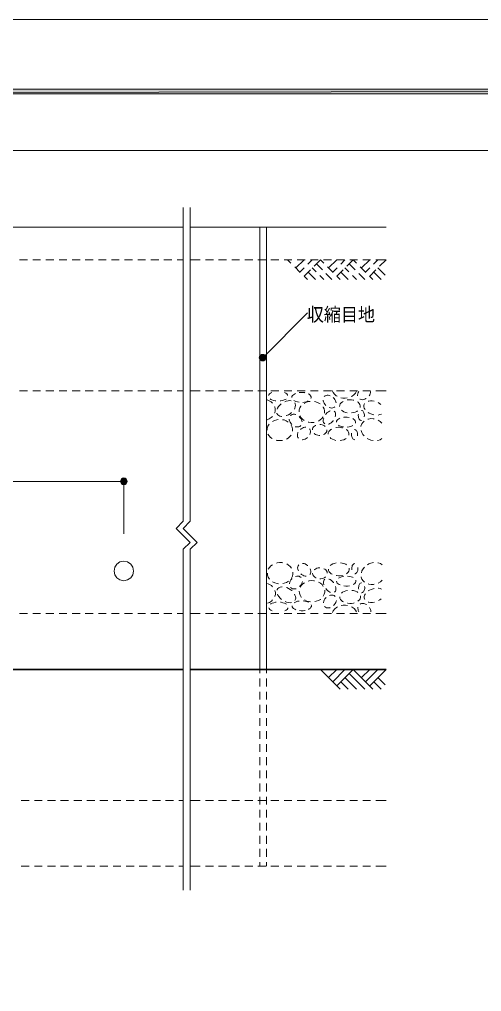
# Model space of a CAD drawing. Header units: millimetres. Extents: x 0 to 420, y 0 to 297.
# Drawn here: x 136.4 to 206.8, y 148.7 to 297 of the extents above; entities that cross this region are included whole.
import ezdxf
from ezdxf.enums import TextEntityAlignment as Align

# ---------------------------------------------------------------- set-up
doc = ezdxf.new("R2010")
doc.units = ezdxf.units.MM
doc.styles.add('kst32b', font='NotoSansJP-Variable.ttf')

msp = doc.modelspace()

# ---------------------------------------------------------------- hatches: boundary and pattern name
h = msp.add_hatch(color=7)
h.paths.add_polyline_path([(394.17, 285.62), (394.17, 286.32), (26.18, 285.62), (394.17, 285.62)])
h.paths.add_polyline_path([(394.17, 286.32), (26.18, 285.62), (26.18, 286.32), (394.17, 286.32)])
h = msp.add_hatch(color=7)
h.paths.add_polyline_path([(173, 245.55), (172.95, 245.36), (173.46, 245.36), (173, 245.55)])
h.paths.add_polyline_path([(172.95, 245.36), (173.46, 245.36), (173, 245.17), (172.95, 245.36)])
h.paths.add_polyline_path([(173.46, 245.36), (173, 245.17), (173.1, 245), (173.46, 245.36)])
h = msp.add_hatch(color=7)
h.paths.add_polyline_path([(173.46, 245.87), (173.27, 245.83), (173.46, 245.36), (173.46, 245.87)])
h.paths.add_polyline_path([(173.27, 245.83), (173.46, 245.36), (173.1, 245.72), (173.27, 245.83)])
h.paths.add_polyline_path([(173.46, 245.36), (173.1, 245.72), (173, 245.55), (173.46, 245.36)])
h = msp.add_hatch(color=7)
h.paths.add_polyline_path([(173.1, 245), (173.27, 244.9), (173.46, 245.36), (173.1, 245)])
h.paths.add_polyline_path([(173.27, 244.9), (173.46, 245.36), (173.46, 244.88), (173.27, 244.9)])
h.paths.add_polyline_path([(173.46, 245.36), (173.46, 244.88), (173.65, 244.9), (173.46, 245.36)])
for points in [[(173.65, 245.83), (173.46, 245.87), (173.46, 245.36), (173.65, 245.83)], [(152.48, 226.97), (152.29, 227.01), (152.29, 226.5), (152.48, 226.97)]]:
    msp.add_hatch(color=7).paths.add_polyline_path(points)
h = msp.add_hatch(color=7)
h.paths.add_polyline_path([(173.95, 245.36), (173.93, 245.55), (173.46, 245.36), (173.95, 245.36)])
h.paths.add_polyline_path([(173.93, 245.55), (173.46, 245.36), (173.8, 245.72), (173.93, 245.55)])
h.paths.add_polyline_path([(173.46, 245.36), (173.8, 245.72), (173.65, 245.83), (173.46, 245.36)])
h = msp.add_hatch(color=7)
h.paths.add_polyline_path([(173.65, 244.9), (173.8, 245), (173.46, 245.36), (173.65, 244.9)])
h.paths.add_polyline_path([(173.8, 245), (173.46, 245.36), (173.93, 245.17), (173.8, 245)])
h.paths.add_polyline_path([(173.46, 245.36), (173.93, 245.17), (173.95, 245.36), (173.46, 245.36)])
h = msp.add_hatch(color=7)
h.paths.add_polyline_path([(152.29, 227.01), (152.1, 226.97), (152.29, 226.5), (152.29, 227.01)])
h.paths.add_polyline_path([(152.1, 226.97), (152.29, 226.5), (151.93, 226.86), (152.1, 226.97)])
h.paths.add_polyline_path([(152.29, 226.5), (151.93, 226.86), (151.83, 226.69), (152.29, 226.5)])
h = msp.add_hatch(color=7)
h.paths.add_polyline_path([(152.8, 226.5), (152.76, 226.69), (152.29, 226.5), (152.8, 226.5)])
h.paths.add_polyline_path([(152.76, 226.69), (152.29, 226.5), (152.65, 226.86), (152.76, 226.69)])
h.paths.add_polyline_path([(152.29, 226.5), (152.65, 226.86), (152.48, 226.97), (152.29, 226.5)])
h = msp.add_hatch(color=7)
h.paths.add_polyline_path([(151.83, 226.69), (151.79, 226.5), (152.29, 226.5), (151.83, 226.69)])
h.paths.add_polyline_path([(151.79, 226.5), (152.29, 226.5), (151.83, 226.31), (151.79, 226.5)])
h.paths.add_polyline_path([(152.29, 226.5), (151.83, 226.31), (151.93, 226.14), (152.29, 226.5)])
h = msp.add_hatch(color=7)
h.paths.add_polyline_path([(151.93, 226.14), (152.1, 226.04), (152.29, 226.5), (151.93, 226.14)])
h.paths.add_polyline_path([(152.1, 226.04), (152.29, 226.5), (152.29, 226), (152.1, 226.04)])
h.paths.add_polyline_path([(152.29, 226.5), (152.29, 226), (152.48, 226.04), (152.29, 226.5)])
h = msp.add_hatch(color=7)
h.paths.add_polyline_path([(152.48, 226.04), (152.65, 226.14), (152.29, 226.5), (152.48, 226.04)])
h.paths.add_polyline_path([(152.65, 226.14), (152.29, 226.5), (152.76, 226.31), (152.65, 226.14)])
h.paths.add_polyline_path([(152.29, 226.5), (152.76, 226.31), (152.8, 226.5), (152.29, 226.5)])

# ---------------------------------------------------------------- linework, layer by layer
at = {"lineweight": 13}
for points in [[(0.19, 0), (0.19, 296.97), (420.16, 296.97), (420.16, 0)], [(153.78, 212.82), (153.66, 213.4), (153.34, 213.88), (152.86, 214.2), (152.28, 214.31), (151.7, 214.2), (151.23, 213.88), (150.91, 213.4), (150.79, 212.82), (150.91, 212.24), (151.23, 211.77), (151.7, 211.45), (152.28, 211.33), (152.86, 211.45), (153.34, 211.77), (153.66, 212.24)]]:
    msp.add_lwpolyline(points, close=True, dxfattribs=at)
at = {"lineweight": 0}
for points in [[(394.17, 285.62), (394.17, 286.32), (26.18, 285.62)], [(394.17, 286.32), (26.18, 285.62), (26.18, 286.32)], [(173, 245.55), (172.95, 245.36), (173.46, 245.36)], [(172.95, 245.36), (173.46, 245.36), (173, 245.17)], [(173.46, 245.36), (173.1, 245.72), (173, 245.55)], [(173.46, 245.36), (173, 245.17), (173.1, 245)], [(173.27, 245.83), (173.46, 245.36), (173.1, 245.72)], [(173.1, 245), (173.27, 244.9), (173.46, 245.36)], [(173.46, 245.87), (173.27, 245.83), (173.46, 245.36)], [(173.27, 244.9), (173.46, 245.36), (173.46, 244.88)], [(173.65, 245.83), (173.46, 245.87), (173.46, 245.36)], [(173.46, 245.36), (173.8, 245.72), (173.65, 245.83)], [(173.93, 245.55), (173.46, 245.36), (173.8, 245.72)], [(173.95, 245.36), (173.93, 245.55), (173.46, 245.36)], [(173.46, 245.36), (173.46, 244.88), (173.65, 244.9)], [(173.65, 244.9), (173.8, 245), (173.46, 245.36)], [(173.8, 245), (173.46, 245.36), (173.93, 245.17)], [(173.46, 245.36), (173.93, 245.17), (173.95, 245.36)], [(152.1, 226.97), (152.29, 226.5), (151.93, 226.86)], [(152.29, 227.01), (152.1, 226.97), (152.29, 226.5)], [(152.48, 226.97), (152.29, 227.01), (152.29, 226.5)], [(152.29, 226.5), (152.65, 226.86), (152.48, 226.97)], [(151.83, 226.69), (151.79, 226.5), (152.29, 226.5)], [(151.79, 226.5), (152.29, 226.5), (151.83, 226.31)], [(152.29, 226.5), (151.93, 226.86), (151.83, 226.69)], [(152.29, 226.5), (151.83, 226.31), (151.93, 226.14)], [(151.93, 226.14), (152.1, 226.04), (152.29, 226.5)], [(152.1, 226.04), (152.29, 226.5), (152.29, 226)], [(152.76, 226.69), (152.29, 226.5), (152.65, 226.86)], [(152.8, 226.5), (152.76, 226.69), (152.29, 226.5)], [(152.29, 226.5), (152.29, 226), (152.48, 226.04)], [(152.48, 226.04), (152.65, 226.14), (152.29, 226.5)], [(152.65, 226.14), (152.29, 226.5), (152.76, 226.31)], [(152.29, 226.5), (152.76, 226.31), (152.8, 226.5)]]:
    msp.add_lwpolyline(points, close=True, dxfattribs=at)
at = {"lineweight": 13}
for points in [[(394.17, 276.99), (26.18, 276.99)], [(161.33, 268.27), (161.33, 220.41), (160.27, 219.33), (162.41, 217.19), (161.33, 216.13)], [(162.41, 268.27), (162.41, 220.41), (161.33, 219.33), (163.47, 217.19), (162.41, 216.13)], [(161.33, 265.3), (57.17, 265.3)], [(192.28, 265.3), (162.41, 265.3)], [(173.02, 197.8), (173.02, 265.3)], [(174.03, 197.8), (174.03, 265.3)], [(137.6, 260.31), (136.4, 260.31)], [(139.59, 260.31), (138.41, 260.31)], [(141.61, 260.31), (140.4, 260.31)], [(143.59, 260.31), (142.41, 260.31)], [(145.61, 260.31), (144.4, 260.31)], [(147.6, 260.31), (146.41, 260.31)], [(149.61, 260.31), (148.4, 260.31)], [(151.6, 260.31), (150.41, 260.31)], [(153.61, 260.31), (152.4, 260.31)], [(155.6, 260.31), (154.41, 260.31)], [(157.61, 260.31), (156.4, 260.31)], [(159.6, 260.31), (158.41, 260.31)], [(161.33, 260.31), (160.4, 260.31)], [(163.94, 260.31), (162.41, 260.31)], [(165.95, 260.31), (164.74, 260.31)], [(167.94, 260.31), (166.73, 260.31)], [(169.95, 260.31), (168.74, 260.31)], [(171.94, 260.31), (170.73, 260.31)], [(173.95, 260.31), (172.74, 260.31)], [(175.94, 260.31), (174.73, 260.31)], [(177.93, 260.31), (176.74, 260.31)], [(177.78, 259.8), (177.27, 260.31)], [(179.77, 260.31), (178.52, 259.06)], [(179.94, 260.31), (178.73, 260.31)], [(181.02, 260.31), (180.36, 259.65)], [(181.93, 260.31), (180.74, 260.31)], [(182.27, 260.31), (181.31, 259.33)], [(181.65, 259.67), (182.56, 258.76)], [(182.77, 259.8), (182.27, 260.31)], [(183.94, 260.31), (182.73, 260.31)], [(184.76, 260.31), (183.52, 259.06)], [(185.93, 260.31), (184.74, 260.31)], [(186.01, 260.31), (185.38, 259.65)], [(187.28, 260.31), (186.31, 259.33)], [(186.65, 259.67), (187.56, 258.76)], [(187.94, 260.31), (186.73, 260.31)], [(187.79, 259.8), (187.28, 260.31)], [(189.78, 260.31), (188.53, 259.06)], [(189.93, 260.31), (188.74, 260.31)], [(191.03, 260.31), (190.37, 259.65)], [(192.28, 260.31), (190.73, 260.31)], [(192.28, 260.31), (191.3, 259.33)], [(179.2, 258.38), (178.35, 259.23)], [(179.81, 259.08), (179.15, 258.42)], [(180.74, 258.76), (179.77, 257.81), (180.28, 257.3)], [(181.53, 257.3), (180.4, 258.42)], [(181.61, 258.47), (181.02, 259.06)], [(183.11, 258.21), (184.02, 257.3)], [(184.19, 258.38), (183.35, 259.23)], [(184.81, 259.08), (184.15, 258.42)], [(185.74, 258.76), (184.76, 257.81), (185.27, 257.3)], [(186.52, 257.3), (185.4, 258.42)], [(186.61, 258.47), (186.01, 259.06)], [(188.11, 258.21), (189.02, 257.3)], [(189.19, 258.38), (188.34, 259.23)], [(189.8, 259.08), (189.15, 258.42)], [(190.73, 258.76), (189.78, 257.81)], [(191.52, 257.3), (190.39, 258.42)], [(192.13, 257.94), (191.03, 259.06)], [(182.77, 257.3), (182.18, 257.89)], [(187.77, 257.3), (187.18, 257.89)], [(190.27, 257.3), (189.76, 257.81)], [(173.46, 245.36), (180.3, 252.2)], [(137.6, 240.31), (136.4, 240.31)], [(139.59, 240.31), (138.41, 240.31)], [(141.61, 240.31), (140.4, 240.31)], [(143.59, 240.31), (142.41, 240.31)], [(145.61, 240.31), (144.4, 240.31)], [(147.6, 240.31), (146.41, 240.31)], [(149.61, 240.31), (148.4, 240.31)], [(151.6, 240.31), (150.41, 240.31)], [(153.61, 240.31), (152.4, 240.31)], [(155.6, 240.31), (154.41, 240.31)], [(157.61, 240.31), (156.4, 240.31)], [(159.6, 240.31), (158.41, 240.31)], [(161.33, 240.31), (160.4, 240.31)], [(163.94, 240.31), (162.41, 240.31)], [(165.95, 240.31), (164.74, 240.31)], [(167.94, 240.31), (166.73, 240.31)], [(169.95, 240.31), (168.74, 240.31)], [(171.94, 240.31), (170.73, 240.31)], [(173.95, 240.31), (172.74, 240.31)], [(175.94, 240.31), (174.73, 240.31)], [(177.93, 240.31), (176.74, 240.31)], [(179.94, 240.31), (178.73, 240.31)], [(181.93, 240.31), (180.74, 240.31)], [(183.94, 240.31), (182.73, 240.31)], [(184.81, 239.48), (184.66, 239.56), (184.4, 239.8), (184.19, 240.05), (184.04, 240.35)], [(185.93, 240.31), (184.74, 240.31)], [(187.94, 240.31), (186.73, 240.31)], [(187.75, 240.26), (187.6, 239.97), (187.37, 239.71), (187.09, 239.5), (186.94, 239.44)], [(189.93, 240.31), (188.74, 240.31)], [(192.28, 240.31), (190.73, 240.31)], [(174.14, 238.91), (174.46, 238.78), (174.75, 238.61), (174.96, 238.42)], [(174.37, 239.61), (174.39, 239.69), (174.5, 239.84), (174.65, 239.97), (174.86, 240.07)], [(175.49, 238.76), (175.39, 238.76), (175.13, 238.82), (174.88, 238.91), (174.69, 239.01), (174.6, 239.08)], [(177.04, 239.06), (176.95, 239.01), (176.74, 238.91), (176.51, 238.82), (176.23, 238.76), (176.13, 238.76)], [(176.78, 240.07), (176.97, 239.97), (177.14, 239.84), (177.25, 239.69), (177.27, 239.61)], [(176.83, 238.65), (177.06, 238.74), (177.33, 238.8), (177.59, 238.82), (177.8, 238.8)], [(177.91, 239.31), (177.93, 239.46), (178.01, 239.59), (178.14, 239.71), (178.31, 239.82), (178.46, 239.9)], [(179.01, 238.57), (178.75, 238.61), (178.52, 238.7), (178.31, 238.78), (178.2, 238.84)], [(179.03, 240.05), (179.3, 240.07), (179.58, 240.05), (179.85, 240.03), (179.87, 240.01)], [(180.42, 238.78), (180.34, 238.74), (180.11, 238.65), (179.85, 238.59), (179.58, 238.55)], [(180.42, 239.84), (180.53, 239.78), (180.7, 239.65), (180.78, 239.52), (180.85, 239.37), (180.85, 239.23), (180.83, 239.16)], [(183.11, 238.06), (183.07, 238.08), (182.92, 238.25), (182.82, 238.42), (182.73, 238.61), (182.69, 238.78), (182.69, 238.87)], [(182.86, 239.42), (182.99, 239.52), (183.13, 239.59), (183.3, 239.63), (183.47, 239.63), (183.66, 239.59), (183.73, 239.56)], [(184.23, 239.27), (184.36, 239.14), (184.47, 238.97), (184.57, 238.8), (184.64, 238.61), (184.66, 238.46)], [(186.35, 239.23), (186.06, 239.18), (185.67, 239.18), (185.4, 239.25)], [(186.35, 238.91), (186.39, 238.91), (186.69, 238.95), (186.99, 238.93), (187.28, 238.89), (187.35, 238.87)], [(187.94, 239.52), (187.94, 239.67), (187.96, 239.86), (188, 240.05), (188.11, 240.22)], [(189.23, 239.12), (189.21, 239.12), (189.02, 239.04), (188.83, 238.97), (188.64, 238.95), (188.47, 238.97), (188.32, 239.04), (188.3, 239.04)], [(189.53, 238.72), (189.63, 238.74), (189.89, 238.78), (190.16, 238.78), (190.46, 238.74), (190.48, 238.74)], [(189.93, 240.22), (189.93, 240.05), (189.87, 239.86), (189.78, 239.69), (189.7, 239.54)], [(175.28, 237.87), (175.3, 237.85), (175.37, 237.55), (175.37, 237.26), (175.3, 236.96), (175.28, 236.94)], [(175.66, 237.53), (175.73, 237.68), (175.87, 237.91), (176.06, 238.12), (176.28, 238.32)], [(178.35, 238.48), (178.43, 238.32), (178.46, 238.1), (178.43, 237.89), (178.35, 237.66), (178.29, 237.53)], [(179.01, 237.09), (179.03, 237.41), (179.13, 237.7), (179.3, 237.96), (179.32, 237.98)], [(179.79, 238.4), (179.81, 238.4), (180.13, 238.57), (180.49, 238.68), (180.7, 238.7)], [(181.36, 238.68), (181.59, 238.61), (181.93, 238.48), (182.22, 238.32)], [(182.67, 237.85), (182.67, 237.83), (182.82, 237.55), (182.88, 237.24), (182.88, 236.94), (182.88, 236.92)], [(184.49, 237.89), (184.43, 237.83), (184.3, 237.74), (184.15, 237.7), (183.96, 237.68), (183.79, 237.7), (183.62, 237.74)], [(185.19, 237.93), (185.21, 238.12), (185.29, 238.32), (185.42, 238.48), (185.61, 238.63), (185.74, 238.7)], [(186.35, 236.96), (186.1, 237.02), (185.84, 237.11), (185.61, 237.24), (185.46, 237.36)], [(187.94, 238.61), (188.02, 238.57), (188.17, 238.4), (188.3, 238.23), (188.34, 238.04), (188.34, 237.85), (188.32, 237.77)], [(188.51, 237.32), (188.55, 237.32), (188.64, 237.3), (188.72, 237.24), (188.79, 237.15), (188.85, 237.05), (188.91, 236.94), (188.95, 236.79), (188.98, 236.66), (188.98, 236.52), (188.95, 236.37), (188.95, 236.35)], [(189.08, 237.47), (188.95, 237.66), (188.89, 237.87), (188.89, 238.08), (188.93, 238.25), (189, 238.36)], [(191.07, 238.51), (191.28, 238.4), (191.49, 238.23)], [(174.94, 236.41), (174.75, 236.22), (174.46, 236.03), (174.14, 235.9)], [(174.94, 235.63), (174.94, 235.65), (175.26, 235.8), (175.62, 235.9), (175.83, 235.92)], [(176.4, 236.41), (176.32, 236.41), (176.09, 236.45), (175.9, 236.54), (175.75, 236.66), (175.64, 236.83), (175.62, 236.9)], [(176.49, 235.9), (176.72, 235.86), (177.06, 235.73), (177.36, 235.54)], [(177.88, 237.02), (177.86, 237), (177.63, 236.81), (177.38, 236.64), (177.1, 236.54), (177.06, 236.52)], [(177.93, 235.16), (177.88, 235.2), (177.74, 235.35), (177.63, 235.54), (177.55, 235.71), (177.5, 235.9), (177.5, 235.97)], [(177.67, 236.54), (177.8, 236.62), (177.95, 236.71), (178.1, 236.73), (178.29, 236.73), (178.48, 236.71), (178.54, 236.69)], [(179.05, 236.37), (179.15, 236.26), (179.28, 236.09), (179.39, 235.9), (179.45, 235.73), (179.47, 235.56)], [(179.79, 235.8), (179.54, 235.97), (179.3, 236.22), (179.13, 236.47)], [(182.67, 236.33), (182.48, 236.09), (182.22, 235.86), (181.95, 235.69)], [(182.92, 235.25), (182.82, 235.35), (182.75, 235.48), (182.71, 235.65), (182.71, 235.84), (182.73, 236.03), (182.77, 236.11)], [(183.05, 236.69), (183.16, 236.81), (183.32, 236.98), (183.49, 237.11), (183.66, 237.21), (183.77, 237.26)], [(184.38, 237.21), (184.43, 237.17), (184.51, 237.05), (184.57, 236.9), (184.59, 236.73), (184.57, 236.54), (184.53, 236.35)], [(184.7, 235.54), (184.72, 235.69), (184.81, 235.82), (184.93, 235.94), (185.1, 236.05), (185.25, 236.14)], [(185.82, 236.26), (185.82, 236.28), (186.1, 236.3), (186.37, 236.28), (186.65, 236.26), (186.67, 236.24)], [(187.94, 237.26), (187.81, 237.17), (187.56, 237.07), (187.28, 236.98), (187.01, 236.94)], [(187.22, 236.07), (187.32, 236.01), (187.47, 235.88), (187.58, 235.75), (187.64, 235.61), (187.64, 235.46), (187.62, 235.39)], [(188.51, 235.78), (188.43, 235.8), (188.34, 235.84), (188.26, 235.9), (188.19, 235.99), (188.13, 236.09), (188.09, 236.22), (188.07, 236.37), (188.04, 236.52), (188.04, 236.66), (188.07, 236.75)], [(189.51, 235.99), (189.59, 236.01), (189.95, 236.07), (190.31, 236.05), (190.44, 236.03)], [(190.42, 236.66), (190.25, 236.71), (189.95, 236.79), (189.7, 236.92), (189.53, 237.02)], [(191.56, 236.77), (191.35, 236.69), (191.09, 236.62), (191.05, 236.62)], [(191.05, 235.82), (191.37, 235.65), (191.64, 235.39)], [(174.14, 234.32), (174.16, 234.63), (174.27, 234.93), (174.43, 235.2), (174.46, 235.2)], [(177.8, 235.08), (177.95, 234.78), (178.01, 234.48), (178.01, 234.17), (178.01, 234.15)], [(179.3, 235.01), (179.24, 234.95), (179.11, 234.87), (178.96, 234.8), (178.77, 234.8), (178.6, 234.8), (178.43, 234.84)], [(179.22, 234.42), (179.32, 234.53), (179.51, 234.63), (179.71, 234.72), (179.9, 234.76), (180.04, 234.76)], [(181.33, 235.5), (181.23, 235.48), (180.85, 235.46), (180.49, 235.52), (180.38, 235.54)], [(180.59, 234.53), (180.64, 234.48), (180.72, 234.34), (180.76, 234.17), (180.76, 234), (180.72, 233.83), (180.66, 233.66)], [(181.04, 234.34), (181.06, 234.51), (181.12, 234.65), (181.21, 234.8), (181.36, 234.91), (181.5, 235.01), (181.57, 235.03)], [(182.16, 235.16), (182.31, 235.16), (182.52, 235.12), (182.71, 235.06), (182.88, 234.97), (183.01, 234.89)], [(183.26, 234.34), (183.26, 234.27), (183.24, 234.1), (183.16, 233.96), (183.03, 233.83), (182.88, 233.72), (182.75, 233.64)], [(183.45, 233.72), (183.47, 233.91), (183.56, 234.1), (183.68, 234.27), (183.87, 234.42), (184, 234.48)], [(184.23, 235.78), (184.21, 235.73), (184.07, 235.56), (183.9, 235.42), (183.71, 235.31), (183.54, 235.2), (183.52, 235.2)], [(184.62, 234.7), (184.66, 234.72), (184.95, 234.74), (185.25, 234.74), (185.55, 234.67), (185.61, 234.67)], [(185.8, 234.8), (185.55, 234.84), (185.31, 234.93), (185.1, 235.01), (185, 235.08)], [(186.2, 234.4), (186.29, 234.36), (186.44, 234.19), (186.56, 234.02), (186.61, 233.83), (186.61, 233.64), (186.58, 233.55)], [(187.22, 235.01), (187.13, 234.97), (186.9, 234.89), (186.65, 234.82), (186.37, 234.78)], [(187.47, 234.4), (187.52, 234.4), (187.6, 234.38), (187.68, 234.32), (187.77, 234.25), (187.83, 234.15), (187.88, 234.02), (187.92, 233.89), (187.94, 233.74), (187.94, 233.6), (187.92, 233.45), (187.92, 233.43)], [(188.45, 234.89), (188.45, 234.93), (188.57, 235.25), (188.74, 235.5), (188.93, 235.69)], [(174.92, 233.02), (174.67, 233.19), (174.43, 233.45), (174.27, 233.72)], [(177.8, 233.55), (177.61, 233.32), (177.36, 233.09), (177.08, 232.94)], [(178.92, 233.07), (178.84, 233.19), (178.77, 233.34), (178.75, 233.51), (178.77, 233.7), (178.82, 233.89), (178.86, 233.93)], [(180.3, 233.17), (180.26, 233.15), (180.09, 233.02), (179.92, 232.94), (179.73, 232.88), (179.54, 232.83), (179.47, 232.83)], [(182.16, 233.51), (182.1, 233.51), (181.89, 233.53), (181.69, 233.6), (181.5, 233.66), (181.36, 233.76), (181.29, 233.83)], [(184.62, 232.75), (184.36, 232.81), (184.11, 232.92), (183.87, 233.02), (183.73, 233.17)], [(186.2, 233.04), (186.08, 232.96), (185.82, 232.85), (185.55, 232.77), (185.27, 232.73)], [(187.47, 232.85), (187.39, 232.88), (187.3, 232.92), (187.22, 232.98), (187.16, 233.07), (187.09, 233.19), (187.05, 233.32), (187.03, 233.45), (187.01, 233.6), (187.01, 233.74), (187.03, 233.83)], [(188.93, 233.43), (188.74, 233.66), (188.57, 233.96), (188.47, 234.25)], [(190.33, 232.71), (190.31, 232.71), (189.95, 232.79), (189.59, 232.92), (189.42, 233.02)], [(191.64, 233.02), (191.37, 232.85), (191.03, 232.75), (190.97, 232.73)], [(176.47, 232.75), (176.36, 232.71), (175.98, 232.71), (175.62, 232.75), (175.51, 232.77)], [(152.29, 226.5), (77.3, 226.5), (77.3, 218.5)], [(152.29, 226.5), (152.29, 218.5)], [(161.33, 216.13), (161.33, 164.11)], [(162.41, 216.13), (162.41, 164.11)], [(174.96, 213.78), (174.71, 213.61), (174.48, 213.36), (174.31, 213.08)], [(176.51, 214.08), (176.4, 214.1), (176.02, 214.1), (175.66, 214.06), (175.56, 214.04)], [(177.84, 213.25), (177.65, 213.49), (177.4, 213.72), (177.12, 213.89)], [(178.96, 213.74), (178.88, 213.61), (178.82, 213.47), (178.79, 213.3), (178.82, 213.11), (178.86, 212.94), (178.9, 212.87)], [(180.34, 213.64), (180.3, 213.66), (180.13, 213.78), (179.96, 213.89), (179.77, 213.95), (179.58, 213.97), (179.51, 213.97)], [(184.66, 214.06), (184.4, 213.99), (184.15, 213.91), (183.92, 213.78), (183.77, 213.66)], [(186.25, 213.76), (186.12, 213.85), (185.86, 213.95), (185.59, 214.04), (185.31, 214.08)], [(187.52, 213.95), (187.43, 213.93), (187.35, 213.89), (187.26, 213.83), (187.2, 213.74), (187.13, 213.64), (187.09, 213.51), (187.07, 213.36), (187.05, 213.21), (187.05, 213.06), (187.07, 212.98)], [(190.37, 214.1), (190.35, 214.1), (189.97, 214.02), (189.63, 213.89), (189.46, 213.78)], [(191.69, 213.78), (191.41, 213.95), (191.07, 214.06), (191.01, 214.08)], [(174.18, 212.49), (174.2, 212.17), (174.31, 211.88), (174.48, 211.6), (174.5, 211.6)], [(177.84, 211.73), (177.84, 211.75), (177.99, 212.03), (178.05, 212.34), (178.05, 212.64), (178.05, 212.66)], [(179.26, 212.39), (179.37, 212.28), (179.56, 212.17), (179.75, 212.09), (179.94, 212.05), (180.09, 212.05)], [(180.64, 212.28), (180.68, 212.32), (180.76, 212.47), (180.81, 212.64), (180.81, 212.81), (180.76, 213), (180.7, 213.15)], [(181.08, 212.47), (181.1, 212.3), (181.17, 212.15), (181.25, 212.03), (181.4, 211.9), (181.55, 211.79), (181.61, 211.77)], [(182.18, 213.3), (182.14, 213.3), (181.93, 213.28), (181.74, 213.23), (181.55, 213.15), (181.4, 213.04), (181.33, 213)], [(183.3, 212.47), (183.3, 212.56), (183.28, 212.7), (183.2, 212.85), (183.07, 212.98), (182.92, 213.08), (182.8, 213.17)], [(183.49, 213.08), (183.52, 212.89), (183.6, 212.7), (183.73, 212.53), (183.92, 212.39), (184.04, 212.32)], [(184.66, 212.11), (184.7, 212.11), (185, 212.07), (185.29, 212.09), (185.59, 212.13), (185.65, 212.15)], [(186.25, 212.41), (186.31, 212.45), (186.48, 212.62), (186.58, 212.79), (186.65, 212.98), (186.65, 213.17), (186.63, 213.25)], [(187.52, 212.41), (187.56, 212.41), (187.64, 212.43), (187.73, 212.49), (187.81, 212.58), (187.88, 212.68), (187.92, 212.79), (187.96, 212.92), (187.98, 213.06), (187.98, 213.21), (187.96, 213.36), (187.96, 213.38)], [(188.98, 213.4), (188.79, 213.17), (188.6, 212.85), (188.51, 212.56)], [(174.98, 210.42), (174.79, 210.59), (174.5, 210.78), (174.18, 210.9)], [(174.98, 211.18), (174.98, 211.16), (175.3, 211.01), (175.66, 210.9), (175.87, 210.88)], [(176.53, 210.9), (176.76, 210.95), (177.1, 211.07), (177.4, 211.26)], [(177.97, 211.65), (177.93, 211.62), (177.78, 211.45), (177.67, 211.29), (177.59, 211.1), (177.55, 210.9), (177.55, 210.84)], [(179.35, 211.81), (179.28, 211.86), (179.15, 211.94), (179.01, 212.01), (178.82, 212.03), (178.65, 212.01), (178.48, 211.96)], [(179.09, 210.44), (179.2, 210.54), (179.32, 210.71), (179.43, 210.9), (179.49, 211.1), (179.51, 211.24)], [(179.83, 211.03), (179.58, 210.84), (179.35, 210.61), (179.18, 210.33)], [(181.38, 211.31), (181.27, 211.33), (180.89, 211.35), (180.53, 211.31), (180.42, 211.26)], [(182.71, 210.48), (182.52, 210.74), (182.27, 210.95), (181.99, 211.12)], [(182.2, 211.65), (182.35, 211.65), (182.56, 211.69), (182.75, 211.75), (182.92, 211.84), (183.05, 211.94)], [(182.96, 211.56), (182.86, 211.45), (182.8, 211.33), (182.75, 211.16), (182.75, 210.99), (182.77, 210.78), (182.8, 210.69)], [(184.28, 211.03), (184.26, 211.07), (184.11, 211.24), (183.94, 211.39), (183.75, 211.52), (183.58, 211.6), (183.56, 211.6)], [(184.72, 211.26), (184.76, 211.14), (184.83, 210.99), (184.98, 210.86), (185.14, 210.76), (185.29, 210.69)], [(185.84, 212.01), (185.59, 211.96), (185.36, 211.9), (185.14, 211.79), (185.04, 211.73)], [(187.24, 211.81), (187.18, 211.86), (186.94, 211.92), (186.69, 211.98), (186.41, 212.03)], [(187.26, 210.76), (187.37, 210.8), (187.52, 210.93), (187.62, 211.05), (187.68, 211.2), (187.68, 211.35), (187.66, 211.41)], [(188.55, 211.03), (188.47, 211.03), (188.38, 210.99), (188.3, 210.93), (188.24, 210.82), (188.17, 210.71), (188.13, 210.59), (188.11, 210.44), (188.09, 210.31), (188.09, 210.16), (188.11, 210.06)], [(188.49, 211.92), (188.49, 211.88), (188.6, 211.58), (188.79, 211.31), (188.98, 211.12)], [(189.55, 210.84), (189.63, 210.8), (189.99, 210.76), (190.35, 210.76), (190.48, 210.8)], [(191.09, 210.99), (191.41, 211.18), (191.69, 211.41)], [(175.32, 208.94), (175.34, 208.96), (175.41, 209.25), (175.41, 209.55), (175.34, 209.85), (175.32, 209.87)], [(176.45, 210.42), (176.36, 210.4), (176.13, 210.35), (175.94, 210.27), (175.79, 210.14), (175.68, 209.99), (175.66, 209.91)], [(175.7, 209.27), (175.77, 209.13), (175.92, 208.92), (176.11, 208.68), (176.32, 208.49)], [(177.93, 209.78), (177.91, 209.83), (177.67, 209.99), (177.42, 210.16), (177.14, 210.29), (177.1, 210.29)], [(177.72, 210.29), (177.84, 210.18), (177.99, 210.12), (178.14, 210.08), (178.33, 210.08), (178.52, 210.1), (178.56, 210.12)], [(178.39, 208.32), (178.46, 208.51), (178.5, 208.7), (178.48, 208.92), (178.39, 209.15), (178.33, 209.27)], [(179.05, 209.72), (179.07, 209.42), (179.18, 209.13), (179.35, 208.85), (179.37, 208.83)], [(182.71, 208.98), (182.86, 209.27), (182.92, 209.57), (182.92, 209.89)], [(183.09, 210.14), (183.2, 209.99), (183.37, 209.83), (183.54, 209.7), (183.71, 209.59), (183.81, 209.55)], [(184.53, 208.92), (184.47, 208.98), (184.34, 209.06), (184.19, 209.11), (184, 209.13), (183.83, 209.11), (183.66, 209.06)], [(184.43, 209.59), (184.47, 209.63), (184.55, 209.76), (184.62, 209.91), (184.64, 210.08), (184.62, 210.27), (184.57, 210.46), (184.57, 210.48)], [(186.39, 209.85), (186.14, 209.8), (185.89, 209.7), (185.65, 209.57), (185.5, 209.44)], [(185.86, 210.54), (186.14, 210.52), (186.41, 210.52), (186.69, 210.57), (186.71, 210.57)], [(187.98, 209.55), (187.85, 209.63), (187.6, 209.76), (187.32, 209.83), (187.05, 209.87)], [(188.55, 209.49), (188.6, 209.49), (188.68, 209.53), (188.76, 209.57), (188.83, 209.66), (188.89, 209.76), (188.95, 209.89), (189, 210.02), (189.02, 210.16), (189.02, 210.31), (189, 210.44), (189, 210.46)], [(189.12, 209.34), (189, 209.15), (188.93, 208.94), (188.93, 208.75), (188.98, 208.56), (189.04, 208.45)], [(190.46, 210.14), (190.29, 210.12), (189.99, 210.02), (189.74, 209.89), (189.57, 209.78)], [(191.6, 210.04), (191.39, 210.14), (191.13, 210.18), (191.09, 210.18)], [(174.18, 207.9), (174.5, 208.03), (174.79, 208.22), (174.98, 208.41)], [(175.54, 208.05), (175.43, 208.05), (175.18, 207.98), (174.92, 207.9), (174.73, 207.81), (174.65, 207.75)], [(177.08, 207.75), (177, 207.81), (176.78, 207.9), (176.55, 207.98), (176.28, 208.05), (176.17, 208.05)], [(176.87, 208.15), (177.1, 208.07), (177.38, 208), (177.63, 207.98), (177.84, 208)], [(179.05, 208.24), (178.79, 208.2), (178.56, 208.13), (178.35, 208.03), (178.24, 207.96)], [(180.47, 208.05), (180.38, 208.09), (180.15, 208.15), (179.9, 208.22), (179.62, 208.26)], [(179.83, 208.41), (179.85, 208.41), (180.17, 208.24), (180.53, 208.15), (180.74, 208.11)], [(180.47, 206.97), (180.57, 207.03), (180.74, 207.16), (180.83, 207.29), (180.89, 207.43), (180.89, 207.58), (180.87, 207.64)], [(181.4, 208.15), (181.63, 208.2), (181.97, 208.32), (182.27, 208.49), (182.27, 208.51)], [(183.16, 208.77), (183.11, 208.72), (182.96, 208.58), (182.86, 208.39), (182.77, 208.22), (182.73, 208.03), (182.73, 207.96)], [(184.28, 207.56), (184.38, 207.67), (184.51, 207.84), (184.62, 208), (184.68, 208.2), (184.7, 208.34)], [(185.23, 208.87), (185.25, 208.68), (185.34, 208.49), (185.46, 208.32), (185.65, 208.17), (185.78, 208.11)], [(186.39, 207.9), (186.44, 207.9), (186.73, 207.88), (187.03, 207.88), (187.32, 207.92), (187.39, 207.94)], [(187.98, 208.2), (188.04, 208.26), (188.21, 208.41), (188.32, 208.6), (188.38, 208.79), (188.38, 208.98), (188.36, 209.04)], [(189.27, 207.69), (189.25, 207.71), (189.06, 207.79), (188.87, 207.84), (188.68, 207.86), (188.51, 207.84), (188.36, 207.79), (188.34, 207.77)], [(189.57, 208.09), (189.67, 208.07), (189.93, 208.03), (190.2, 208.03), (190.5, 208.07), (190.52, 208.09)], [(191.11, 208.3), (191.33, 208.41), (191.54, 208.6)], [(137.6, 206.33), (136.4, 206.33)], [(139.59, 206.33), (138.41, 206.33)], [(141.61, 206.33), (140.4, 206.33)], [(143.59, 206.33), (142.41, 206.33)], [(145.61, 206.33), (144.4, 206.33)], [(147.6, 206.33), (146.41, 206.33)], [(149.61, 206.33), (148.4, 206.33)], [(151.6, 206.33), (150.41, 206.33)], [(153.61, 206.33), (152.4, 206.33)], [(155.6, 206.33), (154.41, 206.33)], [(157.61, 206.33), (156.4, 206.33)], [(159.6, 206.33), (158.41, 206.33)], [(161.33, 206.33), (160.4, 206.33)], [(163.94, 206.33), (162.41, 206.33)], [(165.95, 206.33), (164.74, 206.33)], [(167.94, 206.33), (166.73, 206.33)], [(169.95, 206.33), (168.74, 206.33)], [(171.94, 206.33), (170.73, 206.33)], [(173.95, 206.33), (172.74, 206.33)], [(174.41, 207.2), (174.43, 207.12), (174.54, 206.97), (174.69, 206.86), (174.9, 206.76)], [(175.94, 206.33), (174.73, 206.33)], [(177.93, 206.33), (176.74, 206.33)], [(176.83, 206.76), (177.02, 206.86), (177.19, 206.97), (177.29, 207.12), (177.31, 207.2)], [(177.95, 207.5), (177.97, 207.37), (178.05, 207.22), (178.18, 207.09), (178.35, 206.99), (178.5, 206.9)], [(179.94, 206.33), (178.73, 206.33)], [(179.07, 206.78), (179.35, 206.76), (179.62, 206.76), (179.9, 206.8), (179.92, 206.8)], [(181.93, 206.33), (180.74, 206.33)], [(183.94, 206.33), (182.73, 206.33)], [(182.9, 207.39), (183.03, 207.29), (183.18, 207.22), (183.32, 207.18), (183.52, 207.18), (183.71, 207.22), (183.77, 207.24)], [(184.85, 207.33), (184.7, 207.24), (184.45, 207.03), (184.23, 206.76), (184.09, 206.48)], [(185.93, 206.33), (184.74, 206.33)], [(186.39, 207.58), (186.1, 207.62), (185.72, 207.62), (185.44, 207.56)], [(187.94, 206.33), (186.73, 206.33)], [(187.79, 206.57), (187.64, 206.84), (187.41, 207.09), (187.13, 207.31), (186.99, 207.37)], [(187.98, 207.29), (187.98, 207.14), (188, 206.95), (188.04, 206.78), (188.15, 206.59)], [(189.93, 206.33), (188.74, 206.33)], [(189.97, 206.59), (189.97, 206.78), (189.91, 206.95), (189.82, 207.14), (189.74, 207.26)], [(192.28, 206.33), (190.73, 206.33)], [(173.02, 197.8), (173.02, 197.21)], [(174.03, 197.8), (174.03, 197.21)], [(185.27, 194.8), (182.27, 197.8)], [(184.76, 197.8), (183.52, 196.55)], [(186.01, 197.8), (184.15, 195.92)], [(187.28, 197.8), (184.76, 195.3)], [(190.27, 194.8), (187.28, 197.8)], [(189.78, 197.8), (188.53, 196.55)], [(191.03, 197.8), (189.15, 195.92)], [(192.28, 197.8), (189.78, 195.3)], [(173.02, 196.41), (173.02, 195.2)], [(174.03, 196.41), (174.03, 195.2)], [(186.52, 194.8), (185.4, 195.92)], [(187.77, 194.8), (186.01, 196.55)], [(186.65, 197.17), (189.02, 194.8)], [(191.52, 194.8), (190.39, 195.92)], [(192.13, 195.43), (191.03, 196.55)], [(173.02, 194.39), (173.02, 193.21)], [(174.03, 194.39), (174.03, 193.21)], [(173.02, 192.4), (173.02, 191.2)], [(174.03, 192.4), (174.03, 191.2)], [(173.02, 190.39), (173.02, 189.21)], [(174.03, 190.39), (174.03, 189.21)], [(173.02, 188.4), (173.02, 187.2)], [(174.03, 188.4), (174.03, 187.2)], [(173.02, 186.39), (173.02, 185.21)], [(174.03, 186.39), (174.03, 185.21)], [(173.02, 184.4), (173.02, 183.2)], [(174.03, 184.4), (174.03, 183.2)], [(173.02, 182.39), (173.02, 181.21)], [(174.03, 182.39), (174.03, 181.21)], [(173.02, 180.4), (173.02, 179.2)], [(174.03, 180.4), (174.03, 179.2)], [(173.02, 178.39), (173.02, 177.21)], [(174.03, 178.39), (174.03, 177.21)], [(137.86, 177.8), (136.65, 177.8)], [(139.85, 177.8), (138.66, 177.8)], [(141.86, 177.8), (140.65, 177.8)], [(143.85, 177.8), (142.64, 177.8)], [(145.86, 177.8), (144.65, 177.8)], [(147.85, 177.8), (146.64, 177.8)], [(149.86, 177.8), (148.65, 177.8)], [(151.85, 177.8), (150.64, 177.8)], [(153.86, 177.8), (152.65, 177.8)], [(155.85, 177.8), (154.64, 177.8)], [(157.86, 177.8), (156.65, 177.8)], [(159.85, 177.8), (158.64, 177.8)], [(161.33, 177.8), (160.66, 177.8)], [(163.94, 177.8), (162.41, 177.8)], [(165.95, 177.8), (164.74, 177.8)], [(167.94, 177.8), (166.73, 177.8)], [(169.95, 177.8), (168.74, 177.8)], [(171.94, 177.8), (170.73, 177.8)], [(173.95, 177.8), (172.74, 177.8)], [(175.94, 177.8), (174.73, 177.8)], [(177.93, 177.8), (176.74, 177.8)], [(179.94, 177.8), (178.73, 177.8)], [(181.93, 177.8), (180.74, 177.8)], [(183.94, 177.8), (182.73, 177.8)], [(185.93, 177.8), (184.74, 177.8)], [(187.94, 177.8), (186.73, 177.8)], [(189.93, 177.8), (188.74, 177.8)], [(192.28, 177.8), (190.73, 177.8)], [(173.02, 176.4), (173.02, 175.2)], [(174.03, 176.4), (174.03, 175.2)], [(173.02, 174.39), (173.02, 173.21)], [(174.03, 174.39), (174.03, 173.21)], [(173.02, 172.4), (173.02, 171.2)], [(174.03, 172.4), (174.03, 171.2)], [(173.02, 170.41), (173.02, 169.21)], [(174.03, 170.41), (174.03, 169.21)], [(137.86, 167.81), (136.65, 167.81)], [(139.85, 167.81), (138.66, 167.81)], [(141.86, 167.81), (140.65, 167.81)], [(143.85, 167.81), (142.64, 167.81)], [(145.86, 167.81), (144.65, 167.81)], [(147.85, 167.81), (146.64, 167.81)], [(149.86, 167.81), (148.65, 167.81)], [(151.85, 167.81), (150.64, 167.81)], [(153.86, 167.81), (152.65, 167.81)], [(155.85, 167.81), (154.64, 167.81)], [(157.86, 167.81), (156.65, 167.81)], [(159.85, 167.81), (158.64, 167.81)], [(161.33, 167.81), (160.66, 167.81)], [(163.94, 167.81), (162.41, 167.81)], [(165.95, 167.81), (164.74, 167.81)], [(167.94, 167.81), (166.73, 167.81)], [(169.95, 167.81), (168.74, 167.81)], [(171.94, 167.81), (170.73, 167.81)], [(173.95, 167.81), (172.74, 167.81)], [(173.02, 168.4), (173.02, 167.81)], [(174.03, 168.4), (174.03, 167.81)], [(175.94, 167.81), (174.73, 167.81)], [(177.93, 167.81), (176.74, 167.81)], [(179.94, 167.81), (178.73, 167.81)], [(181.93, 167.81), (180.74, 167.81)], [(183.94, 167.81), (182.73, 167.81)], [(185.93, 167.81), (184.74, 167.81)], [(187.94, 167.81), (186.73, 167.81)], [(189.93, 167.81), (188.74, 167.81)], [(192.28, 167.81), (190.73, 167.81)]]:
    msp.add_lwpolyline(points, dxfattribs=at)
at = {"lineweight": 30}
for points in [[(161.33, 197.8), (38.67, 197.8)], [(192.28, 197.8), (162.41, 197.8)]]:
    msp.add_lwpolyline(points, dxfattribs=at)

# ---------------------------------------------------------------- texts
at = {"style": 'kst32b'}
msp.add_text('収縮目地', height=2.079, dxfattribs=at).set_placement((180.19, 250.91), (190.59, 250.91), align=Align.FIT)

doc.saveas('drawing.dxf')
